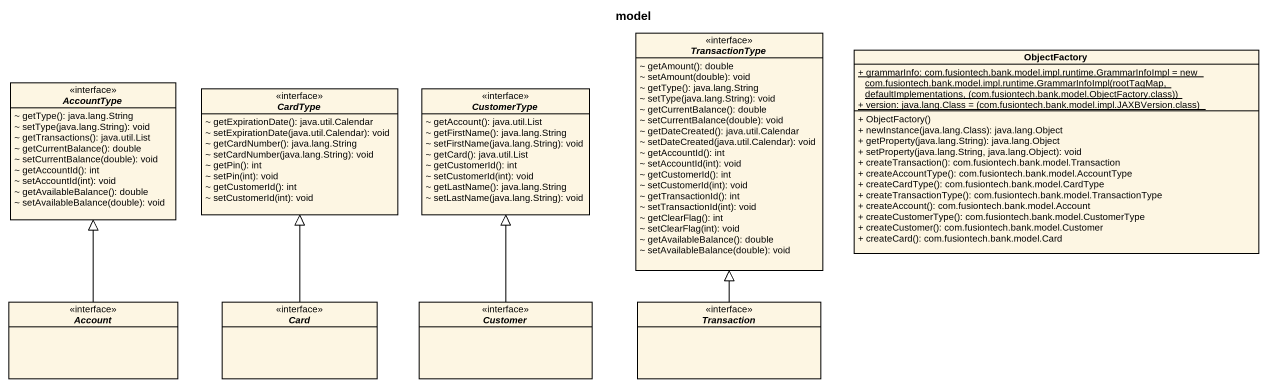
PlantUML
@startuml
title model
hide circle
hide empty members
skinparam classAttributeIconSize 0
interface TransactionType <<interface>> {
  ~ getAmount(): double
  ~ setAmount(double): void
  ~ getType(): java.lang.String
  ~ setType(java.lang.String): void
  ~ getCurrentBalance(): double
  ~ setCurrentBalance(double): void
  ~ getDateCreated(): java.util.Calendar
  ~ setDateCreated(java.util.Calendar): void
  ~ getAccountId(): int
  ~ setAccountId(int): void
  ~ getCustomerId(): int
  ~ setCustomerId(int): void
  ~ getTransactionId(): int
  ~ setTransactionId(int): void
  ~ getClearFlag(): int
  ~ setClearFlag(int): void
  ~ getAvailableBalance(): double
  ~ setAvailableBalance(double): void
}
class ObjectFactory {
  {static} {field} + grammarInfo: com.fusiontech.bank.model.impl.runtime.GrammarInfoImpl = new com.fusiontech.bank.model.impl.runtime.GrammarInfoImpl(rootTagMap, defaultImplementations, (com.fusiontech.bank.model.ObjectFactory.class))
  {static} {field} + version: java.lang.Class = (com.fusiontech.bank.model.impl.JAXBVersion.class)
  + ObjectFactory()
  + newInstance(java.lang.Class): java.lang.Object
  + getProperty(java.lang.String): java.lang.Object
  + setProperty(java.lang.String, java.lang.Object): void
  + createTransaction(): com.fusiontech.bank.model.Transaction
  + createAccountType(): com.fusiontech.bank.model.AccountType
  + createCardType(): com.fusiontech.bank.model.CardType
  + createTransactionType(): com.fusiontech.bank.model.TransactionType
  + createAccount(): com.fusiontech.bank.model.Account
  + createCustomerType(): com.fusiontech.bank.model.CustomerType
  + createCustomer(): com.fusiontech.bank.model.Customer
  + createCard(): com.fusiontech.bank.model.Card
}
interface AccountType <<interface>> {
  ~ getType(): java.lang.String
  ~ setType(java.lang.String): void
  ~ getTransactions(): java.util.List
  ~ getCurrentBalance(): double
  ~ setCurrentBalance(double): void
  ~ getAccountId(): int
  ~ setAccountId(int): void
  ~ getAvailableBalance(): double
  ~ setAvailableBalance(double): void
}
interface CardType <<interface>> {
  ~ getExpirationDate(): java.util.Calendar
  ~ setExpirationDate(java.util.Calendar): void
  ~ getCardNumber(): java.lang.String
  ~ setCardNumber(java.lang.String): void
  ~ getPin(): int
  ~ setPin(int): void
  ~ getCustomerId(): int
  ~ setCustomerId(int): void
}
interface CustomerType <<interface>> {
  ~ getAccount(): java.util.List
  ~ getFirstName(): java.lang.String
  ~ setFirstName(java.lang.String): void
  ~ getCard(): java.util.List
  ~ getCustomerId(): int
  ~ setCustomerId(int): void
  ~ getLastName(): java.lang.String
  ~ setLastName(java.lang.String): void
}
interface Account <<interface>>
interface "Card" as Card_ <<interface>>
interface Customer <<interface>>
interface Transaction <<interface>>
Account -up-|> AccountType
Card_ -up-|> CardType
Customer -up-|> CustomerType
Transaction -up-|> TransactionType
@enduml
